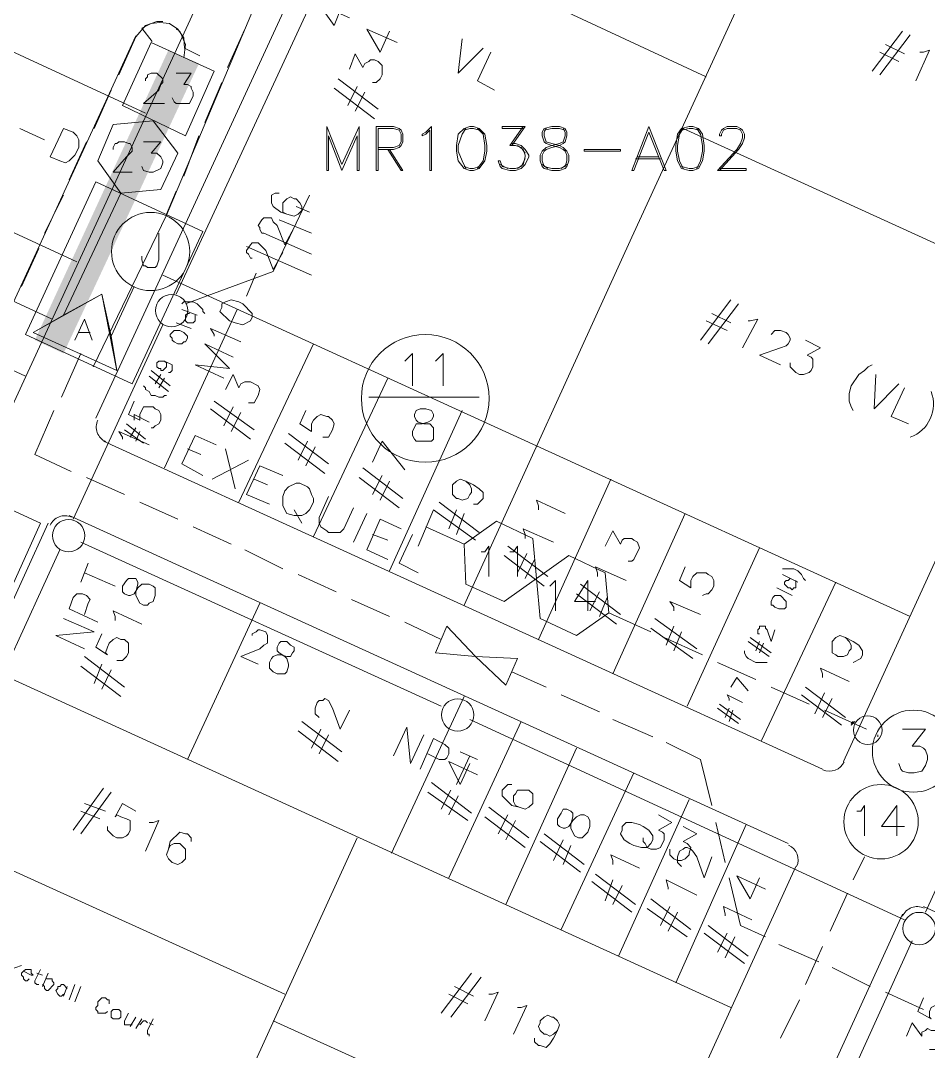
# Model space of a CAD drawing. Header units: millimetres. Extents: x 3.6 to 37.8, y 0.6 to 28.7.
# Drawn here: x 19.074 to 21.058, y 20.139 to 22.392 of the extents above; entities that cross this region are included whole.
import ezdxf

# ---------------------------------------------------------------- set-up
doc = ezdxf.new("R2010")
doc.units = ezdxf.units.MM
for name, color, linetype, true_color in [('PDF_S45$Actives-Amplifier', 92, 'Continuous', 0x00b800), ('PDF_S45$Cable-565', 23, 'Continuous', 0xdd8a6e), ('PDF_S45$LOTS', 254, 'Continuous', 0xdcdcdc), ('PDF_S45$Reverse$not$active', 61, 'Continuous', 0xdfff7f), ('PDF_S45$ROAD', 8, 'Continuous', 0x808080), ('PDF_S45$SDU', 157, 'Continuous', 0x396472), ('PDF_S45$Symbols-Ground', 12, 'Continuous', 0xb80000)]:
    doc.layers.add(name, color=color, linetype=linetype, true_color=true_color)
for name, color, linetype in [('PDF_S45$NAME-LANDMARK', 7, 'Continuous'), ('PDF_S45$NAME-ROAD', 7, 'Continuous'), ('PDF_S45$Passives-Highleg', 7, 'Continuous'), ('PDF_S45$Passives-Splt2way', 7, 'Continuous'), ('PDF_S45$Passives-TapOffs', 7, 'Continuous'), ('PDF_S45$pole', 7, 'Continuous'), ('PDF_S45$strand', 7, 'Continuous'), ('PDF_S45$Symbols-EndOfLine', 7, 'Continuous'), ('PDF_S45$Symbols-SelfTerminating', 7, 'Continuous'), ('PDF_S45$Symbols-Splice', 7, 'Continuous')]:
    doc.layers.add(name, color=color, linetype=linetype)

msp = doc.modelspace()

# ---------------------------------------------------------------- hatches: boundary and pattern name
at = {"layer": 'PDF_S45$Reverse$not$active', "transparency": 33554559}
for points in [[(19.1048, 21.694), (19.1674, 21.6648), (19.3967, 22.3278)], [(19.3967, 22.3278), (19.1674, 21.6648), (19.4634, 22.2986)]]:
    msp.add_hatch(color=256, dxfattribs=at).paths.add_polyline_path(points)

# ---------------------------------------------------------------- linework, layer by layer
at = {"layer": 'PDF_S45$Actives-Amplifier', "lineweight": 13}
for points in [[(19.8137, 22.161), (19.8137, 22.0651), (19.8095, 22.0651), (19.8095, 22.1402), (19.7762, 22.0651), (19.747, 22.1402), (19.747, 22.0651), (19.7428, 22.0651), (19.7428, 22.161), (19.7762, 22.0776)], [(19.968, 22.0651), (19.968, 22.1527), (19.9597, 22.1444), (19.9513, 22.1402), (19.9513, 22.1444), (19.9597, 22.1485), (19.9722, 22.161), (19.9722, 22.0651)], [(20.0556, 22.161), (20.0639, 22.161), (20.0764, 22.1569), (20.0889, 22.1444), (20.0931, 22.1193), (20.0931, 22.1068), (20.0889, 22.086), (20.0764, 22.0693), (20.0639, 22.0651), (20.0556, 22.0651), (20.0431, 22.0693), (20.0305, 22.086), (20.0264, 22.1068), (20.0264, 22.1193), (20.0305, 22.1444), (20.0431, 22.1569)], [(20.2349, 22.161), (20.2515, 22.161), (20.2641, 22.1569), (20.2682, 22.1485), (20.2682, 22.1402), (20.2641, 22.1277), (20.2599, 22.1235), (20.2515, 22.1193), (20.2349, 22.1152), (20.2224, 22.111), (20.2182, 22.1068), (20.214, 22.0985), (20.214, 22.086), (20.2182, 22.0735), (20.2349, 22.0693), (20.2515, 22.0693), (20.2641, 22.0735), (20.2682, 22.086), (20.2682, 22.0985), (20.2641, 22.1068), (20.2599, 22.111), (20.2515, 22.1152), (20.2349, 22.1193), (20.2224, 22.1235), (20.2182, 22.1277), (20.214, 22.1402), (20.214, 22.1485), (20.2182, 22.1569)], [(20.4475, 22.161), (20.4851, 22.0651), (20.4809, 22.0651), (20.4475, 22.1485), (20.4142, 22.0651), (20.41, 22.0651)], [(20.5351, 22.161), (20.5434, 22.161), (20.5559, 22.1569), (20.5643, 22.1444), (20.5685, 22.1193), (20.5685, 22.1068), (20.5643, 22.086), (20.5559, 22.0693), (20.5434, 22.0651), (20.5351, 22.0651), (20.5184, 22.0693), (20.5101, 22.086), (20.5059, 22.1068), (20.5059, 22.1193), (20.5101, 22.1444), (20.5184, 22.1569)], [(20.3058, 22.1068), (20.3058, 22.111), (20.385, 22.111), (20.385, 22.1068)], [(19.084, 21.7065), (19.2383, 22.0401), (19.4718, 21.9317), (19.3175, 21.5981)], [(19.2716, 21.7024), (19.3217, 21.8108), (19.2716, 21.7024), (19.2841, 21.6273), (19.1007, 21.7107), (19.1674, 21.7482), (19.2925, 22.0151), (19.1674, 21.7482), (19.2508, 21.7941)], [(19.1007, 21.7107), (19.2508, 21.7941), (19.2841, 21.6273)]]:
    msp.add_lwpolyline(points, close=True, dxfattribs=at)
for points in [[(19.8554, 22.1152), (19.8888, 22.1152), (19.9013, 22.1193), (19.9055, 22.1277), (19.9055, 22.1444), (19.9013, 22.1527), (19.8888, 22.1569), (19.8554, 22.1569), (19.8554, 22.0651), (19.8512, 22.0651), (19.8512, 22.161), (19.8888, 22.161), (19.9013, 22.1569), (19.9055, 22.1527), (19.9096, 22.1444), (19.9096, 22.1277), (19.9055, 22.1193), (19.9013, 22.1152), (19.8888, 22.111), (19.8554, 22.111)], [(20.0472, 22.0693), (20.0389, 22.086), (20.0305, 22.1068), (20.0305, 22.1193), (20.0389, 22.1444), (20.0472, 22.1569)], [(20.0431, 22.1527), (20.0556, 22.1569), (20.0639, 22.1569), (20.0764, 22.1527)], [(20.0722, 22.1569), (20.0848, 22.1444), (20.0889, 22.1193), (20.0889, 22.1068), (20.0848, 22.086), (20.0722, 22.0693)], [(20.1723, 22.1569), (20.1265, 22.1569), (20.1265, 22.161), (20.1765, 22.161), (20.1473, 22.1193)], [(20.1765, 22.1027), (20.1682, 22.1152), (20.1556, 22.1193), (20.1431, 22.1193), (20.1723, 22.161)], [(20.2599, 22.1569), (20.2641, 22.1485), (20.2641, 22.1402), (20.2599, 22.1277), (20.2515, 22.1235), (20.2349, 22.1193), (20.2224, 22.1152), (20.214, 22.1068), (20.2098, 22.0985), (20.2098, 22.086), (20.214, 22.0735), (20.2182, 22.0693), (20.2349, 22.0651), (20.2515, 22.0651), (20.2641, 22.0693), (20.2682, 22.0735), (20.2724, 22.086), (20.2724, 22.0985), (20.2682, 22.1068), (20.2599, 22.1152), (20.2515, 22.1193), (20.2349, 22.1235), (20.2224, 22.1277), (20.2182, 22.1402), (20.2182, 22.1485), (20.2224, 22.1569)], [(20.2182, 22.1527), (20.2349, 22.1569), (20.2515, 22.1569), (20.2641, 22.1527)], [(20.5226, 22.0693), (20.5142, 22.086), (20.5101, 22.1068), (20.5101, 22.1193), (20.5142, 22.1444), (20.5226, 22.1569)], [(20.5184, 22.1527), (20.5351, 22.1569), (20.5434, 22.1569), (20.5559, 22.1527)], [(20.5518, 22.1569), (20.5601, 22.1444), (20.5643, 22.1193), (20.5643, 22.1068), (20.5601, 22.086), (20.5518, 22.0693)], [(20.6018, 22.0693), (20.6602, 22.0693), (20.6602, 22.0651), (20.5976, 22.0651), (20.6393, 22.111), (20.6477, 22.1235), (20.6519, 22.136), (20.6519, 22.1444), (20.6477, 22.1527), (20.6393, 22.1569), (20.6185, 22.1569), (20.6102, 22.1527), (20.606, 22.1444), (20.606, 22.1402), (20.6018, 22.1402), (20.6018, 22.1444), (20.606, 22.1527), (20.6102, 22.1569), (20.6185, 22.161), (20.6393, 22.161), (20.6477, 22.1569), (20.6519, 22.1527), (20.656, 22.1444), (20.656, 22.136), (20.6519, 22.1235), (20.6435, 22.111), (20.6018, 22.0651)], [(19.8804, 22.111), (19.9096, 22.0651), (19.9055, 22.0651), (19.8763, 22.111)], [(20.1473, 22.1235), (20.1556, 22.1235), (20.1682, 22.1193), (20.1765, 22.111), (20.1848, 22.0985), (20.1848, 22.0943), (20.1765, 22.0776), (20.1682, 22.0693), (20.1556, 22.0651), (20.1431, 22.0651), (20.1265, 22.0693), (20.1223, 22.0735), (20.1181, 22.086), (20.1223, 22.086), (20.1265, 22.0735), (20.1431, 22.0693), (20.1556, 22.0693), (20.1682, 22.0735), (20.1765, 22.0901)], [(20.1598, 22.1193), (20.1723, 22.111), (20.1765, 22.0985), (20.1765, 22.0943), (20.1723, 22.0776), (20.1598, 22.0693)], [(20.4725, 22.0901), (20.4183, 22.0901)], [(20.4684, 22.0943), (20.4225, 22.0943)], [(20.0764, 22.0735), (20.0639, 22.0693), (20.0556, 22.0693), (20.0431, 22.0735)], [(20.1223, 22.0776), (20.139, 22.0693)], [(20.2265, 22.0693), (20.214, 22.0776)], [(20.2682, 22.0776), (20.2557, 22.0693)], [(20.5559, 22.0735), (20.5434, 22.0693), (20.5351, 22.0693), (20.5184, 22.0735)], [(19.3759, 21.9275), (19.3759, 21.8691), (19.3717, 21.8566), (19.3675, 21.8525), (19.3509, 21.8525), (19.3467, 21.8566), (19.3425, 21.8566), (19.3384, 21.8691), (19.3384, 21.8775)], [(19.1924, 21.694), (19.2133, 21.7399), (19.2299, 21.694)], [(19.2258, 21.7107), (19.2007, 21.7107)]]:
    msp.add_lwpolyline(points, dxfattribs=at)
msp.add_circle((19.3578, 21.8876), 0.0855, dxfattribs=at)
at = {"layer": 'PDF_S45$Cable-565', "lineweight": 13}
for points in [[(19.3842, 22.3904), (19.3717, 22.3904), (19.3467, 22.382), (19.3258, 22.357), (19.2883, 22.2736)], [(19.4134, 22.3737), (19.4218, 22.3695), (19.4343, 22.3403), (19.4301, 22.3112)], [(19.5635, 22.3737), (19.526, 22.2903)], [(19.5135, 22.2569), (19.476, 22.1694)], [(19.2716, 22.2403), (19.2341, 22.1569)], [(19.4634, 22.1402), (19.4301, 22.0526)], [(19.2174, 22.1277), (19.1799, 22.0443)], [(19.1674, 22.0109), (19.1257, 21.9275)], [(19.4134, 22.0193), (19.3926, 21.9692)], [(19.1132, 21.8942), (19.0757, 21.8108)], [(19.2049, 21.6648), (19.1632, 21.5689)], [(19.1841, 21.4063), (19.1048, 21.4438), (19.1465, 21.5397)], [(19.2174, 21.3938), (19.3008, 21.3563)], [(19.3342, 21.3396), (19.4176, 21.3021)], [(19.4509, 21.2854), (19.5343, 21.2478)], [(19.5635, 21.2353), (19.6469, 21.1936)], [(19.6803, 21.1811), (19.7637, 21.1436)], [(19.797, 21.1269), (19.8804, 21.0894)], [(20.36, 21.0977), (20.4517, 21.056)], [(19.9138, 21.0769), (19.993, 21.0394)], [(20.4809, 21.0435), (20.5643, 21.006)], [(20.5976, 20.9893), (20.681, 20.9518)], [(20.1473, 20.9685), (20.2224, 20.9351)], [(20.2557, 20.9184), (20.3391, 20.8809)], [(20.7144, 20.9351), (20.7978, 20.8976)], [(20.8312, 20.8851), (20.9229, 20.8434)], [(20.3683, 20.8642), (20.4559, 20.8267)], [(20.4851, 20.8142), (20.5601, 20.7767), (20.5851, 20.6766)], [(20.6143, 20.5515), (20.5935, 20.639)], [(20.8937, 20.514), (20.9187, 20.564)], [(20.6227, 20.5181), (20.6477, 20.4139), (20.7019, 20.3889)], [(20.8437, 20.4014), (20.8812, 20.4848)], [(20.7311, 20.3722), (20.8186, 20.3347)], [(20.7895, 20.2846), (20.827, 20.368)], [(20.8478, 20.3221), (20.9312, 20.2804)], [(20.9646, 20.2679), (21.048, 20.2304)], [(20.7352, 20.1679), (20.7769, 20.2513)]]:
    msp.add_lwpolyline(points, dxfattribs=at)
at = {"layer": 'PDF_S45$LOTS', "lineweight": 0}
for points in [[(23.0229, 27.5997), (20.41, 21.9192), (20.0431, 21.1144)], [(20.5726, 22.2695), (19.7595, 22.6489)], [(19.3467, 22.1902), (18.6795, 22.4988)], [(19.1966, 21.865), (18.5294, 22.1735)], [(20.5226, 22.1569), (21.3357, 21.7858)], [(19.1424, 21.7399), (18.4752, 22.0485)], [(19.084, 21.6148), (18.4168, 21.9234)], [(19.3842, 21.8358), (21.0188, 21.0894)], [(19.5468, 21.7607), (19.3884, 21.4146)], [(19.7136, 21.6857), (19.551, 21.3396)], [(19.8763, 21.6106), (19.7136, 21.2645)], [(20.0389, 21.5397), (19.8804, 21.1895)], [(20.3641, 21.3896), (20.2057, 21.0394)], [(20.5268, 21.3146), (20.3683, 20.9643)], [(20.6894, 21.2395), (20.5309, 20.8934)], [(20.8562, 21.1644), (20.6935, 20.8184)], [(19.5969, 21.1186), (19.4384, 20.7767)], [(20.6268, 20.2346), (18.9923, 20.981)], [(20.0431, 20.9143), (19.8846, 20.5723)], [(20.1682, 20.86), (20.0097, 20.5181)], [(20.2891, 20.8017), (20.1348, 20.4597)], [(20.4142, 20.7475), (20.2557, 20.4055)], [(20.5351, 20.6891), (20.3808, 20.3472)], [(19.6511, 20.2638), (18.8338, 20.6349)], [(20.6602, 20.6349), (20.5059, 20.2888)], [(19.8095, 20.6057), (16.0525, 12.3661)], [(20.4434, 19.8343), (19.6261, 20.2054)]]:
    msp.add_lwpolyline(points, dxfattribs=at)
at = {"layer": 'PDF_S45$NAME-LANDMARK', "lineweight": 0}
for points in [[(19.0506, 20.318), (19.0757, 20.3263)], [(19.0923, 20.2971), (19.0882, 20.293), (19.084, 20.293), (19.0798, 20.2971), (19.0798, 20.3013), (19.0757, 20.3055), (19.0757, 20.3096), (19.0798, 20.3138), (19.084, 20.318), (19.0965, 20.318), (19.0965, 20.3096), (19.1007, 20.3055), (19.0965, 20.3055), (19.0798, 20.3138)], [(19.1132, 20.2846), (19.109, 20.2846), (19.1048, 20.2888), (19.1048, 20.293), (19.1174, 20.318)], [(19.1215, 20.3055), (19.109, 20.3096)], [(19.1215, 20.2804), (19.134, 20.3096)], [(19.1299, 20.2971), (19.1424, 20.2971), (19.1424, 20.293), (19.1465, 20.2888), (19.1465, 20.2846), (19.134, 20.2721), (19.1299, 20.2721), (19.1257, 20.2763), (19.1257, 20.2804), (19.1215, 20.2846)], [(19.1674, 20.2638), (19.1632, 20.2596), (19.1591, 20.2596), (19.1549, 20.2638), (19.1507, 20.2721), (19.1549, 20.2763), (19.1549, 20.2804), (19.1591, 20.2804), (19.1632, 20.2846), (19.1674, 20.2846), (19.1757, 20.2763)], [(19.1799, 20.2513), (19.1924, 20.2846)], [(19.1674, 20.2596), (19.1757, 20.2804)], [(19.1924, 20.2471), (19.2049, 20.2804)], [(19.2633, 20.2262), (19.2591, 20.2221), (19.2424, 20.2221), (19.2424, 20.2262), (19.2383, 20.2304), (19.2383, 20.2346), (19.2424, 20.2387), (19.2424, 20.2471), (19.2508, 20.2554), (19.2591, 20.2554), (19.2633, 20.2513), (19.2675, 20.2513), (19.2675, 20.2429)], [(19.3175, 20.197), (19.3008, 20.197), (19.3008, 20.2054), (19.3092, 20.2221)], [(19.3133, 20.1929), (19.3258, 20.2137)], [(19.3258, 20.1887), (19.3384, 20.2096)], [(19.3342, 20.197), (19.3425, 20.2054), (19.3467, 20.2054), (19.3509, 20.2012)], [(19.355, 20.172), (19.355, 20.1762), (19.3509, 20.1762), (19.3509, 20.1845), (19.3634, 20.2096)], [(19.3634, 20.197), (19.355, 20.2012)]]:
    msp.add_lwpolyline(points, dxfattribs=at)
msp.add_lwpolyline([(19.2758, 20.2304), (19.2883, 20.2304), (19.2925, 20.2262), (19.2925, 20.2137), (19.2883, 20.2096), (19.2758, 20.2096), (19.2716, 20.2137), (19.2716, 20.2262)], close=True, dxfattribs=at)
at = {"layer": 'PDF_S45$NAME-ROAD', "lineweight": 9}
for points in [[(19.4718, 21.398), (19.4259, 21.423), (19.4551, 21.4855), (19.501, 21.4647)], [(19.4676, 21.4438), (19.4384, 21.4563)], [(19.5427, 21.3688), (19.5218, 21.4563)], [(19.4926, 21.3896), (19.5719, 21.4313)], [(19.6177, 21.3354), (19.5677, 21.3563), (19.5969, 21.4188), (19.6469, 21.398)], [(19.6136, 21.3771), (19.5844, 21.3896)], [(19.8012, 21.3271), (19.7804, 21.2812), (19.772, 21.2729), (19.747, 21.2729), (19.7428, 21.277), (19.7303, 21.2854), (19.7261, 21.2937), (19.7261, 21.3062), (19.747, 21.3521)], [(19.6886, 21.2937), (19.6719, 21.3229)], [(19.8012, 21.252), (19.8304, 21.3146)], [(19.8763, 21.2145), (19.8304, 21.2353), (19.8596, 21.3021), (19.9055, 21.2812)], [(19.8763, 21.2562), (19.8429, 21.2687)], [(19.943, 21.1853), (19.9013, 21.2061), (19.9305, 21.2687)]]:
    msp.add_lwpolyline(points, dxfattribs=at)
msp.add_lwpolyline([(19.6844, 21.3813), (19.7011, 21.3729), (19.7053, 21.3688), (19.7095, 21.3563), (19.7136, 21.3479), (19.7136, 21.3396), (19.7053, 21.3229), (19.697, 21.3146), (19.6886, 21.3104), (19.6719, 21.3104), (19.6553, 21.3146), (19.6469, 21.3312), (19.6469, 21.3521), (19.6511, 21.3646), (19.6594, 21.3729), (19.6761, 21.3813)], close=True, dxfattribs=at)
at = {"layer": 'PDF_S45$Passives-Highleg', "lineweight": 9}
msp.add_lwpolyline([(20.8895, 20.8559), (20.8937, 20.86), (20.8895, 20.8517), (20.8979, 20.86)], dxfattribs=at)
msp.add_lwpolyline([(20.9479, 20.8267), (20.9479, 20.8309)], close=True, dxfattribs=at)
msp.add_circle((20.9258, 20.841), 0.0313, dxfattribs=at)
at = {"layer": 'PDF_S45$Passives-Splt2way', "lineweight": 9}
msp.add_lwpolyline([(21.0021, 20.8434), (21.0522, 20.8434), (21.023, 20.8058), (21.0396, 20.8058), (21.048, 20.8017), (21.0522, 20.7975), (21.0563, 20.785), (21.0563, 20.7767), (21.0522, 20.7641), (21.0438, 20.7516), (21.0271, 20.7475), (21.0146, 20.7475), (21.0021, 20.7516), (20.9979, 20.7558), (20.9938, 20.7683)], dxfattribs=at)
msp.add_circle((21.0258, 20.7951), 0.0897, dxfattribs=at)
at = {"layer": 'PDF_S45$Passives-TapOffs', "lineweight": 9}
for points in [[(19.4343, 22.1402), (19.2967, 22.2069), (19.3592, 22.3445), (19.4968, 22.282)], [(19.2925, 22.0151), (19.2424, 22.086), (19.2758, 22.1652), (19.3634, 22.1735), (19.4176, 22.1027), (19.3801, 22.0234)], [(19.0548, 21.1561), (18.9172, 21.2187), (18.9797, 21.3563), (19.1174, 21.2937)], [(20.0472, 21.1603), (20.0431, 21.2478), (20.1139, 21.2979), (20.1932, 21.2604), (20.2015, 21.1728), (20.1306, 21.1227)], [(20.2098, 21.0852), (20.2015, 21.1728), (20.2724, 21.2228), (20.3516, 21.1853), (20.36, 21.0977), (20.2891, 21.0477)]]:
    msp.add_lwpolyline(points, close=True, dxfattribs=at)
for points in [[(19.3467, 22.2611), (19.3467, 22.2653), (19.3509, 22.2695), (19.3509, 22.2736), (19.3592, 22.2778), (19.3717, 22.2778), (19.3842, 22.2653), (19.3842, 22.2569), (19.3801, 22.2528), (19.3759, 22.2403), (19.3425, 22.2111), (19.3884, 22.2111)], [(19.4134, 22.2778), (19.4468, 22.2778), (19.4301, 22.2528), (19.4384, 22.2528), (19.4468, 22.2486), (19.4468, 22.2444), (19.4509, 22.2361), (19.4509, 22.2278), (19.4426, 22.2111), (19.4134, 22.2111), (19.4092, 22.2152), (19.4051, 22.2236)], [(19.2758, 22.111), (19.2758, 22.1152), (19.28, 22.1235), (19.2841, 22.1235), (19.2883, 22.1277), (19.3008, 22.1277), (19.3092, 22.1235), (19.3133, 22.1235), (19.3175, 22.1152), (19.3175, 22.1068), (19.305, 22.0943), (19.2758, 22.061), (19.3175, 22.061)], [(19.3425, 22.1277), (19.3801, 22.1277), (19.3592, 22.1027), (19.3717, 22.1027), (19.3801, 22.0943), (19.3842, 22.086), (19.3842, 22.0818), (19.3801, 22.0693), (19.3634, 22.061), (19.355, 22.061), (19.3425, 22.0651), (19.3384, 22.0735)], [(20.0806, 21.2312), (20.0889, 21.2312), (20.0973, 21.2437), (20.0973, 21.177)], [(20.1431, 21.2312), (20.1515, 21.2312), (20.1598, 21.2437), (20.1598, 21.177)], [(20.2307, 21.1561), (20.2432, 21.1686), (20.2432, 21.1019)], [(20.3308, 21.1227), (20.2849, 21.1227), (20.3141, 21.1686), (20.3141, 21.1019)], [(20.902, 20.6641), (20.9104, 20.6641), (20.9187, 20.6766), (20.9187, 20.6099)], [(21.0063, 20.6307), (20.9562, 20.6307), (20.9896, 20.6766), (20.9896, 20.6099)]]:
    msp.add_lwpolyline(points, dxfattribs=at)
msp.add_circle((20.9549, 20.6408), 0.0813, dxfattribs=at)
at = {"layer": 'PDF_S45$pole', "lineweight": 0}
for points in [[(19.6553, 21.9692), (19.6428, 21.9734), (19.6261, 21.9859), (19.6219, 21.9942), (19.6219, 22.0109), (19.6302, 22.0151), (19.6386, 22.0151)], [(19.6052, 21.9275), (19.6011, 21.9275), (19.5969, 21.9359), (19.5969, 21.94), (19.5927, 21.9442), (19.6011, 21.9567), (19.6052, 21.9609), (19.6219, 21.9609), (19.6261, 21.9525), (19.6344, 21.9442), (19.6511, 21.9025), (19.6719, 21.94)], [(19.5802, 21.8733), (19.576, 21.8733), (19.5719, 21.8817), (19.5677, 21.8858), (19.5677, 21.89), (19.576, 21.9025), (19.5802, 21.9067), (19.5927, 21.9067), (19.6094, 21.89), (19.6261, 21.8483), (19.6469, 21.8858)], [(19.5885, 21.84), (19.5677, 21.7899)], [(19.4968, 21.7024), (19.4968, 21.7065), (19.4885, 21.719), (19.5552, 21.6898)], [(19.5177, 21.6106), (19.4551, 21.6398), (19.5302, 21.6315), (19.476, 21.6857), (19.5385, 21.6565)], [(19.2216, 21.2061), (19.2049, 21.1644)], [(19.28, 21.1561), (19.2133, 21.1853)], [(19.2424, 21.0769), (19.1799, 21.1061), (19.1882, 21.1311), (19.1966, 21.1394), (19.2091, 21.1394), (19.2174, 21.1353), (19.2258, 21.1269), (19.2216, 21.1186), (19.2133, 21.0936)], [(19.2133, 21.0185), (19.1507, 21.0477), (19.2341, 21.056), (19.1674, 21.0852)], [(19.8888, 20.785), (19.918, 20.8475), (19.9263, 20.7683), (19.9555, 20.8309)], [(19.9471, 20.7558), (19.9763, 20.8225), (20.0014, 20.81), (20.0097, 20.8017), (20.0097, 20.7892), (20.0055, 20.7808), (20.0014, 20.7767), (19.9888, 20.7767), (19.9638, 20.7892)], [(20.0264, 20.7224), (20.0556, 20.785)], [(20.0722, 20.7767), (20.0347, 20.7933)], [(21.0855, 20.197), (21.098, 20.197), (21.1064, 20.2054), (21.1064, 20.2137), (21.1105, 20.2221), (21.1064, 20.2304), (21.098, 20.2387), (21.0897, 20.2429), (21.0813, 20.2429), (21.0647, 20.2346), (21.0605, 20.2262), (21.0605, 20.2137), (21.0647, 20.2096), (21.0355, 20.2262), (21.048, 20.2554)], [(21.0105, 20.172), (21.023, 20.2012), (21.0438, 20.172), (21.0438, 20.1804), (21.0522, 20.1845), (21.0563, 20.1887), (21.0647, 20.1845), (21.073, 20.1845), (21.0813, 20.1762), (21.0855, 20.1679), (21.073, 20.1428), (21.0605, 20.1428)]]:
    msp.add_lwpolyline(points, dxfattribs=at)
for points in [[(19.6469, 21.9734), (19.6469, 21.9942), (19.6553, 22.0026), (19.6636, 22.0068), (19.6719, 22.0026), (19.6761, 22.0026), (19.6844, 21.9942), (19.6886, 21.9859), (19.6886, 21.9776), (19.6803, 21.9692), (19.6719, 21.9651), (19.6553, 21.9692)], [(19.5135, 21.7649), (19.5135, 21.7732), (19.5218, 21.7774), (19.5343, 21.7816), (19.551, 21.7774), (19.5594, 21.7732), (19.5802, 21.7524), (19.5802, 21.7441), (19.576, 21.7357), (19.5594, 21.7274), (19.5427, 21.7315), (19.5302, 21.7357), (19.5093, 21.7566)]]:
    msp.add_lwpolyline(points, close=True, dxfattribs=at)
for centre in [(19.4037, 21.7584), (19.1785, 21.2663), (20.0292, 20.8743), (21.0383, 20.4073)]:
    msp.add_circle(centre, 0.0354, dxfattribs=at)
at = {"layer": 'PDF_S45$Reverse$not$active', "lineweight": 0}
for points in [[(21.8882, 27.4797), (19.8971, 23.1639), (19.3926, 21.9671), (19.232, 21.6356)], [(19.3613, 22.3466), (19.3384, 22.3758), (19.3592, 22.3862), (19.378, 22.3883), (19.3988, 22.3862), (19.4176, 22.3737), (19.4301, 22.3549), (19.4322, 22.332), (19.4655, 22.3153)], [(15.0726, 12.6267), (19.0006, 21.2124), (18.913, 21.4626), (19.3258, 22.3591)]]:
    msp.add_lwpolyline(points, dxfattribs=at)
at = {"layer": 'PDF_S45$ROAD', "lineweight": 0}
for points in [[(18.5794, 20.5098), (19.0298, 21.4939), (22.0886, 28.1344)], [(22.219, 27.9839), (19.2383, 21.5231)], [(20.8729, 20.7725), (22.0748, 23.3964)], [(19.255, 21.473), (20.827, 20.7558)], [(20.7519, 20.5932), (19.1799, 21.3104)], [(17.758, 16.1106), (18.5753, 15.7353), (20.7686, 20.5431)], [(23.3747, 19.3923), (21.048, 20.4556)], [(21.0021, 20.4389), (17.12, 11.9241)]]:
    msp.add_lwpolyline(points, dxfattribs=at)
msp.add_lwpolyline([(19.134, 21.2937), (15.2519, 12.7664, 0.415028), (15.2691, 12.7189)], format="xyb", dxfattribs=at)
for centre, start, end in [((19.2744, 21.504), 155.2423, 245.4236), ((19.1702, 21.2746), 65.4236, 155.5006), ((20.8424, 20.7868), 245.4236, 335.3961), ((20.7381, 20.5574), 335.4896, 65.4235), ((21.0342, 20.4198), 65.4235, 155.4894)]:
    msp.add_arc(centre, 0.0354, start, end, dxfattribs=at)
at = {"layer": 'PDF_S45$SDU', "lineweight": 0}
for points in [[(19.8804, 22.3695), (19.8596, 22.3237), (19.8304, 22.3737), (19.8971, 22.3445)], [(20.9354, 22.282), (21.0021, 22.3695)], [(20.9521, 22.2736), (21.0188, 22.3612)], [(20.0848, 22.332), (20.0305, 22.2778), (20.0389, 22.3528)], [(21.0063, 22.3195), (20.9646, 22.3403)], [(19.7929, 22.2861), (19.8054, 22.3195), (19.8221, 22.2903), (19.8262, 22.2986), (19.8346, 22.3028), (19.8387, 22.307), (19.8471, 22.307), (19.8554, 22.3028), (19.8638, 22.2945), (19.8638, 22.2736), (19.8596, 22.2653), (19.8512, 22.2569), (19.8429, 22.2569)], [(20.1098, 22.2403), (20.0722, 22.2611), (20.1014, 22.3237)], [(20.9938, 22.3028), (20.9521, 22.3237)], [(21.0396, 22.3237), (21.048, 22.3237), (21.0605, 22.3278), (21.0313, 22.2611)], [(19.8554, 22.1986), (19.7678, 22.2653)], [(19.8095, 22.2486), (19.7887, 22.2069)], [(19.8471, 22.1777), (19.7595, 22.2444)], [(19.8262, 22.2361), (19.8054, 22.1944)], [(19.1257, 22.1318), (19.0715, 22.1569)], [(19.4259, 21.7732), (19.4301, 21.7774), (19.4509, 21.7774), (19.4593, 21.7732), (19.4718, 21.7607), (19.4718, 21.7566), (19.476, 21.7524)], [(20.5601, 21.694), (20.6268, 21.7816)], [(20.5768, 21.6857), (20.6435, 21.7732)], [(19.4593, 21.7482), (19.4259, 21.7607)], [(19.4551, 21.7482), (19.4551, 21.7357), (19.4509, 21.7315), (19.4384, 21.7315), (19.4343, 21.7357), (19.4343, 21.7482), (19.4384, 21.7524), (19.4426, 21.7524)], [(20.6268, 21.7315), (20.5851, 21.7524)], [(19.4468, 21.719), (19.4134, 21.7315)], [(20.6185, 21.7149), (20.5726, 21.7357)], [(20.6644, 21.7357), (20.6685, 21.7357), (20.6852, 21.7399), (20.6519, 21.6773)], [(20.7144, 21.7065), (20.7227, 21.7149), (20.7352, 21.7149), (20.7478, 21.7107), (20.7519, 21.7065), (20.7561, 21.6982), (20.7561, 21.694), (20.7519, 21.6857), (20.7478, 21.6815), (20.7352, 21.6773), (20.6894, 21.6607), (20.7352, 21.6398)], [(20.7895, 21.694), (20.8228, 21.6773), (20.7936, 21.6607), (20.802, 21.6565), (20.8061, 21.6523), (20.8061, 21.6356), (20.802, 21.6273), (20.7978, 21.6231), (20.7853, 21.619), (20.7769, 21.619), (20.7686, 21.6231), (20.7561, 21.6356), (20.7561, 21.644)], [(19.3884, 21.6481), (19.4051, 21.6398), (19.4051, 21.6273), (19.4009, 21.6231), (19.3967, 21.6231)], [(20.8937, 21.5397), (20.8895, 21.5481), (20.8854, 21.5606), (20.8854, 21.5773), (20.8895, 21.5939), (20.9062, 21.619), (20.9187, 21.6273), (20.9271, 21.6356), (20.9354, 21.6398)], [(19.3967, 21.5814), (19.355, 21.6148)], [(19.4009, 21.5939), (19.3592, 21.6273)], [(19.3801, 21.619), (19.3675, 21.5981)], [(19.5218, 21.5856), (19.5385, 21.619), (19.551, 21.5898), (19.5552, 21.5981), (19.5635, 21.6023), (19.576, 21.6023), (19.5927, 21.5939), (19.5969, 21.5856), (19.5927, 21.5731), (19.5844, 21.5564), (19.5719, 21.5564)], [(20.9938, 21.5981), (20.9396, 21.5439), (20.9437, 21.619)], [(19.3926, 21.5731), (19.3884, 21.5731), (19.3842, 21.5689), (19.3759, 21.5689), (19.3675, 21.5731), (19.3592, 21.5731), (19.355, 21.5814), (19.3467, 21.5856), (19.3467, 21.5898), (19.3425, 21.5939)], [(19.3884, 21.6106), (19.3759, 21.5898)], [(21.0146, 21.5105), (20.9771, 21.5272), (21.0063, 21.5898)], [(19.5844, 21.498), (19.4968, 21.5606)], [(19.5385, 21.5481), (19.5177, 21.5064)], [(19.3217, 21.5189), (19.3217, 21.5314), (19.355, 21.5147)], [(19.576, 21.4772), (19.4885, 21.5439)], [(19.5552, 21.5356), (19.5343, 21.4939)], [(19.7345, 21.4814), (19.747, 21.4814), (19.7553, 21.498), (19.7595, 21.5105), (19.7553, 21.5189), (19.747, 21.5272), (19.7428, 21.5272), (19.7303, 21.5314), (19.722, 21.5272), (19.7136, 21.5189), (19.7095, 21.5105), (19.7095, 21.4939), (19.6844, 21.5105), (19.697, 21.5397)], [(19.3467, 21.4772), (19.305, 21.5105)], [(19.3258, 21.5022), (19.3133, 21.4814)], [(19.3425, 21.4688), (19.3008, 21.498)], [(19.3342, 21.4939), (19.3258, 21.473)], [(19.747, 21.423), (19.6594, 21.4897)], [(19.7387, 21.4021), (19.6511, 21.4688)], [(19.7011, 21.473), (19.6803, 21.4313)], [(19.7178, 21.4605), (19.697, 21.4188)], [(19.8429, 21.4271), (19.8638, 21.473), (19.9138, 21.4105)], [(19.9096, 21.3479), (19.8221, 21.4146)], [(19.9013, 21.3271), (19.8137, 21.3938)], [(19.8638, 21.398), (19.8429, 21.3563)], [(19.8804, 21.3854), (19.8596, 21.3437)], [(20.0472, 21.3854), (20.0639, 21.3771), (20.0764, 21.3688), (20.0848, 21.3604), (20.0848, 21.3479), (20.0722, 21.3354), (20.0639, 21.3354)], [(20.2057, 21.3229), (20.2057, 21.3312), (20.2015, 21.3437), (20.2641, 21.3146)], [(20.0681, 21.2562), (19.9763, 21.3229)], [(20.0764, 21.2729), (19.9888, 21.3396)], [(20.0264, 21.3229), (20.0097, 21.2812)], [(20.0431, 21.3146), (20.0264, 21.2687)], [(20.1765, 21.2604), (20.1765, 21.2687), (20.1723, 21.2812), (20.239, 21.252)], [(20.3516, 21.2437), (20.3683, 21.277), (20.385, 21.2478), (20.3892, 21.2562), (20.3933, 21.2604), (20.41, 21.2604), (20.4142, 21.2562), (20.4225, 21.252), (20.4267, 21.2395), (20.4142, 21.2145), (20.41, 21.2103), (20.4017, 21.2103)], [(20.2265, 21.177), (20.139, 21.2437)], [(20.2182, 21.1561), (20.1306, 21.2228)], [(20.1807, 21.227), (20.1598, 21.1853)], [(20.1973, 21.2145), (20.1765, 21.1728)], [(20.3349, 21.177), (20.3349, 21.1853), (20.3308, 21.1978), (20.3975, 21.1686)], [(20.5643, 21.1353), (20.5726, 21.1394), (20.5768, 21.1394), (20.5851, 21.1478), (20.5893, 21.1561), (20.5893, 21.1686), (20.5851, 21.177), (20.5768, 21.1811), (20.5726, 21.1853), (20.5518, 21.1853), (20.5434, 21.177), (20.5393, 21.1686), (20.5393, 21.1519), (20.5142, 21.1686), (20.5268, 21.1978)], [(20.7394, 21.1936), (20.7644, 21.1936), (20.7728, 21.1895), (20.7811, 21.1811), (20.7853, 21.1728), (20.7895, 21.1686)], [(20.7728, 21.1644), (20.7394, 21.1811)], [(20.7686, 21.1686), (20.7686, 21.1519), (20.7644, 21.1519), (20.7603, 21.1478), (20.7561, 21.1519), (20.7519, 21.1519), (20.7436, 21.1603), (20.7436, 21.1644), (20.7478, 21.1686), (20.7519, 21.1686), (20.7561, 21.1728)], [(20.385, 21.0936), (20.2974, 21.1603)], [(20.3391, 21.1436), (20.3183, 21.1019)], [(20.7603, 21.1353), (20.7269, 21.1519)], [(20.3766, 21.0727), (20.2891, 21.1394)], [(20.3558, 21.1311), (20.3391, 21.0894)], [(20.5017, 21.1019), (20.5017, 21.1102), (20.4934, 21.1227), (20.5601, 21.0936)], [(19.28, 21.0811), (19.28, 21.0894), (19.2758, 21.1019), (19.3384, 21.0727)], [(20.5518, 21.0185), (20.46, 21.0852)], [(19.2841, 20.9935), (19.2967, 20.9935), (19.305, 21.0018), (19.3092, 21.0102), (19.3092, 21.031), (19.3008, 21.0394), (19.2925, 21.0394), (19.2841, 21.0435), (19.2758, 21.0394), (19.2675, 21.031), (19.2633, 21.0227), (19.2591, 21.0102), (19.2633, 21.006), (19.2383, 21.0227), (19.2508, 21.0519)], [(20.5434, 20.9977), (20.4517, 21.0644)], [(20.5017, 21.0685), (20.4851, 21.0268)], [(20.5184, 21.056), (20.5017, 21.0143)], [(20.6894, 21.0519), (20.6852, 21.0519), (20.6852, 21.0602), (20.6894, 21.0644), (20.6894, 21.0685), (20.7019, 21.0685), (20.7019, 21.0644), (20.7061, 21.0602), (20.7144, 21.0352), (20.7227, 21.0602)], [(20.7102, 21.0018), (20.6644, 21.0352)], [(20.7144, 21.0102), (20.6685, 21.0435)], [(20.6894, 21.0352), (20.681, 21.0143)], [(20.6977, 21.031), (20.6894, 21.0102)], [(20.877, 21.0435), (20.8937, 21.0352), (20.9062, 21.0268), (20.9145, 21.0143), (20.9145, 21.006), (20.9104, 20.9977), (20.8937, 20.9893)], [(20.7061, 20.9893), (20.681, 20.9893), (20.6644, 20.9977), (20.6602, 21.0018), (20.656, 21.0102), (20.656, 21.0143)], [(19.3008, 20.9351), (19.2133, 21.0018)], [(19.2508, 20.9851), (19.2341, 20.9434)], [(19.2925, 20.9143), (19.2049, 20.981)], [(19.2716, 20.9726), (19.2508, 20.9309)], [(20.827, 20.956), (20.827, 20.9643), (20.8228, 20.9768), (20.8854, 20.9476)], [(20.6268, 20.9351), (20.6393, 20.956), (20.6644, 20.9268)], [(20.6227, 20.9059), (20.6227, 20.9101), (20.6185, 20.9184), (20.6519, 20.9017)], [(20.8687, 20.8517), (20.7811, 20.9184)], [(20.877, 20.8684), (20.7895, 20.9351)], [(20.8312, 20.9226), (20.8103, 20.8767)], [(19.7261, 20.8684), (19.7178, 20.8767), (19.7178, 20.8892), (19.722, 20.9017), (19.7261, 20.9059), (19.7345, 20.9059), (19.7387, 20.9101), (19.747, 20.9059), (19.7553, 20.8892), (19.772, 20.8434), (19.7929, 20.8851)], [(20.6477, 20.8642), (20.6018, 20.8976)], [(20.8478, 20.9101), (20.827, 20.8684)], [(20.6435, 20.8559), (20.5976, 20.8892)], [(20.6227, 20.8892), (20.6143, 20.8684)], [(20.631, 20.8851), (20.6227, 20.86)], [(19.7762, 20.7933), (19.6886, 20.86)], [(19.7678, 20.7725), (19.6803, 20.8392)], [(19.7303, 20.8434), (19.7095, 20.8017)], [(19.747, 20.8309), (19.7261, 20.7892)], [(20.0556, 20.7683), (20.0347, 20.7224), (20.0097, 20.7725), (20.0722, 20.7433)], [(19.1882, 20.6224), (19.255, 20.7141)], [(20.0597, 20.6599), (19.9722, 20.7266)], [(20.164, 20.6724), (20.1473, 20.6766), (20.1265, 20.6974), (20.1265, 20.7099), (20.139, 20.7224), (20.1473, 20.7224)], [(19.2049, 20.614), (19.2716, 20.7058)], [(20.0514, 20.6432), (19.9638, 20.7058)], [(20.0139, 20.7099), (19.993, 20.6682)], [(20.0305, 20.6974), (20.0097, 20.6557)], [(19.2591, 20.6641), (19.2133, 20.6807)], [(19.2633, 20.6307), (19.2633, 20.6224), (19.2758, 20.6099), (19.2841, 20.6057), (19.2967, 20.6057), (19.305, 20.6099), (19.3092, 20.614), (19.3133, 20.6224), (19.3133, 20.6432), (19.305, 20.6474), (19.2925, 20.6516), (19.2841, 20.6557), (19.28, 20.6516), (19.2967, 20.6807), (19.3258, 20.6641)], [(20.1848, 20.6057), (20.0973, 20.6724)], [(19.2466, 20.6474), (19.2049, 20.6641)], [(20.1765, 20.5848), (20.0889, 20.6516)], [(20.139, 20.6557), (20.1181, 20.614)], [(19.355, 20.639), (19.3634, 20.639), (19.3759, 20.6432), (19.3467, 20.5765)], [(20.1556, 20.6432), (20.1348, 20.6015)], [(19.3967, 20.5807), (19.4009, 20.5973), (19.4218, 20.6182), (19.4343, 20.614), (19.4384, 20.614), (19.4468, 20.6057), (19.4468, 20.5973)], [(20.3058, 20.5473), (20.2182, 20.614)], [(20.2599, 20.6015), (20.239, 20.5557)], [(20.2974, 20.5306), (20.2098, 20.5973)], [(20.2766, 20.589), (20.2599, 20.5473)], [(20.5184, 20.5431), (20.5101, 20.5515), (20.5101, 20.564), (20.5142, 20.5765), (20.5226, 20.5807), (20.5268, 20.5848), (20.5309, 20.5848), (20.5393, 20.5807), (20.5434, 20.5765), (20.5518, 20.564), (20.5685, 20.5181), (20.5851, 20.564)], [(20.3683, 20.5473), (20.3683, 20.5557), (20.3641, 20.5682), (20.4267, 20.539)], [(20.41, 20.4431), (20.3224, 20.5098)], [(20.4183, 20.4597), (20.3308, 20.5265)], [(20.3683, 20.514), (20.3516, 20.4681)], [(20.4892, 20.4931), (20.4892, 20.4973), (20.4851, 20.514), (20.5518, 20.4806)], [(20.6894, 20.5181), (20.6685, 20.4723), (20.6393, 20.5223), (20.7019, 20.4931)], [(20.3892, 20.5014), (20.3683, 20.4597)], [(20.5393, 20.4055), (20.4517, 20.4723)], [(20.5309, 20.3889), (20.4434, 20.4514)], [(20.4934, 20.4556), (20.4725, 20.4139)], [(20.5101, 20.4431), (20.4892, 20.4014)], [(20.6143, 20.4347), (20.6143, 20.4389), (20.6102, 20.4556), (20.6727, 20.4264)], [(20.656, 20.3305), (20.5685, 20.3972)], [(20.6644, 20.3472), (20.5768, 20.4139)], [(20.6185, 20.3972), (20.5976, 20.3555)], [(20.6352, 20.3889), (20.6143, 20.343)], [(19.993, 20.2221), (20.0597, 20.3096)], [(20.0139, 20.2137), (20.0806, 20.3013)], [(20.0514, 20.2429), (20.0097, 20.2638)], [(20.0639, 20.2596), (20.0222, 20.2804)], [(20.0973, 20.2638), (20.1056, 20.2638), (20.1181, 20.2679), (20.0889, 20.2054)], [(20.1598, 20.2346), (20.1682, 20.2346), (20.1807, 20.2387), (20.1515, 20.1762)], [(20.2474, 20.1845), (20.239, 20.1679), (20.2307, 20.1553), (20.2224, 20.147), (20.2098, 20.1512), (20.2057, 20.1512), (20.1973, 20.1595), (20.1973, 20.1679)]]:
    msp.add_lwpolyline(points, dxfattribs=at)
for points in [[(19.1674, 22.1569), (19.1882, 22.1485), (19.1966, 22.1402), (19.2007, 22.1318), (19.2007, 22.1152), (19.1924, 22.0985), (19.1799, 22.086), (19.1716, 22.0818), (19.1591, 22.086), (19.1382, 22.0943)], [(19.4009, 21.7065), (19.4092, 21.7149), (19.4218, 21.7149), (19.4301, 21.7107), (19.4384, 21.7024), (19.4384, 21.6982), (19.4343, 21.6898), (19.4301, 21.6898), (19.4259, 21.6857), (19.4176, 21.6857), (19.4092, 21.6898), (19.4051, 21.694), (19.4051, 21.6982), (19.4009, 21.7024)], [(19.3926, 21.644), (19.3926, 21.6356), (19.3842, 21.6273), (19.3801, 21.6273), (19.3801, 21.6315), (19.3759, 21.6315), (19.3717, 21.6356), (19.3717, 21.644), (19.3759, 21.6481), (19.3884, 21.6481)], [(20.0556, 21.3771), (20.0597, 21.3688), (20.0597, 21.3604), (20.0556, 21.3563), (20.0514, 21.3479), (20.0389, 21.3437), (20.0305, 21.3479), (20.0264, 21.3479), (20.018, 21.3563), (20.018, 21.3771), (20.0264, 21.3854), (20.0347, 21.3896), (20.0472, 21.3854)], [(19.2967, 21.1561), (19.305, 21.1686), (19.3092, 21.1728), (19.3258, 21.1728), (19.33, 21.1644), (19.33, 21.1603), (19.3258, 21.1436), (19.3258, 21.1353), (19.3342, 21.1186), (19.3425, 21.1144), (19.3509, 21.1144), (19.355, 21.1186), (19.3634, 21.1227), (19.3675, 21.1353), (19.3675, 21.1519), (19.3634, 21.1561), (19.355, 21.1603), (19.3384, 21.1603), (19.33, 21.1519), (19.3217, 21.1394), (19.3133, 21.1353), (19.3092, 21.1353), (19.3008, 21.1394), (19.2967, 21.1436)], [(20.7144, 21.1227), (20.7186, 21.1311), (20.7227, 21.1353), (20.7352, 21.1353), (20.7478, 21.1227), (20.7478, 21.1102), (20.7436, 21.1061), (20.7311, 21.1061), (20.7227, 21.1102), (20.7186, 21.1144), (20.7144, 21.1144)], [(20.8854, 21.0352), (20.8895, 21.0268), (20.8895, 21.0185), (20.8854, 21.0143), (20.8812, 21.006), (20.8729, 21.0018), (20.8603, 21.0018), (20.8562, 21.006), (20.8478, 21.0102), (20.8478, 21.0352), (20.8562, 21.0435), (20.8645, 21.0477), (20.877, 21.0435)], [(20.1556, 20.6766), (20.1515, 20.6849), (20.1515, 20.6974), (20.1556, 20.7016), (20.1598, 20.7099), (20.1848, 20.7099), (20.1932, 20.7016), (20.1932, 20.6807), (20.1848, 20.6724), (20.1765, 20.6682), (20.164, 20.6724)], [(20.2474, 20.6474), (20.2557, 20.6599), (20.2599, 20.6682), (20.2682, 20.6682), (20.2766, 20.6641), (20.2807, 20.6599), (20.2807, 20.6516), (20.2766, 20.6349), (20.2766, 20.6265), (20.2849, 20.6099), (20.2932, 20.6057), (20.3016, 20.6057), (20.3141, 20.6182), (20.3183, 20.6307), (20.3183, 20.6432), (20.3141, 20.6516), (20.3058, 20.6557), (20.2974, 20.6557), (20.2891, 20.6516), (20.2807, 20.6432), (20.2724, 20.6307), (20.2641, 20.6265), (20.2599, 20.6265), (20.2515, 20.6307), (20.2474, 20.6349)], [(20.3892, 20.6224), (20.3892, 20.6307), (20.3975, 20.639), (20.41, 20.639), (20.4267, 20.6349), (20.435, 20.6307), (20.4475, 20.6224), (20.4559, 20.6099), (20.4559, 20.6015), (20.4517, 20.5932), (20.4434, 20.5848), (20.4308, 20.5848), (20.4142, 20.589), (20.4058, 20.5932), (20.3933, 20.6015), (20.385, 20.614)], [(19.4009, 20.589), (19.4092, 20.5932), (19.4218, 20.5932), (19.4343, 20.5807), (19.4343, 20.5598), (19.4259, 20.5515), (19.4176, 20.5473), (19.4051, 20.5515), (19.3967, 20.5598), (19.3926, 20.5682), (19.3967, 20.5807)], [(20.239, 20.1762), (20.2307, 20.172), (20.2224, 20.1762), (20.2182, 20.1762), (20.2098, 20.1845), (20.2057, 20.1929), (20.2098, 20.2012), (20.2098, 20.2054), (20.2182, 20.2137), (20.2265, 20.2179), (20.2349, 20.2137), (20.239, 20.2137), (20.2474, 20.2054), (20.2515, 20.197), (20.2474, 20.1845)]]:
    msp.add_lwpolyline(points, close=True, dxfattribs=at)
msp.add_arc((20.9917, 21.5543), 0.0778, 290.3764, 20.3764, dxfattribs=at)
at = {"layer": 'PDF_S45$strand', "color": 254, "lineweight": 0, "true_color": 0xdcdcdc}
for points in [[(20.0431, 23.1535), (19.4134, 21.7941)], [(19.3842, 21.7274), (19.1882, 21.3021)], [(21.5942, 21.6315), (21.0522, 20.4431)], [(19.1591, 21.2353), (18.7337, 20.3055)], [(19.993, 20.8934), (19.2049, 21.252)], [(21.0063, 20.4264), (20.0556, 20.8642)], [(21.023, 20.3805), (20.5768, 19.3964)]]:
    msp.add_lwpolyline(points, dxfattribs=at)
at = {"layer": 'PDF_S45$strand', "lineweight": 0}
for points in [[(19.7762, 22.4237), (19.7595, 22.382), (19.7261, 22.4279), (19.7929, 22.3987)], [(19.3592, 21.5022), (19.3634, 21.5022), (19.3675, 21.5064), (19.3759, 21.5105), (19.3801, 21.5189), (19.3801, 21.5314), (19.3759, 21.5397), (19.3675, 21.5439), (19.3634, 21.5481), (19.3425, 21.5481), (19.3342, 21.5314), (19.3342, 21.5189), (19.3092, 21.5314), (19.3217, 21.5606)], [(19.2967, 21.4772), (19.2967, 21.4814), (19.2883, 21.4939), (19.355, 21.4647)], [(19.5802, 21.0477), (19.5802, 21.0519), (19.5885, 21.056), (19.5927, 21.0602), (19.5969, 21.0602), (19.6094, 21.056), (19.6136, 21.0477), (19.6136, 21.031), (19.6052, 21.0268), (19.5969, 21.0185), (19.5552, 21.0018), (19.5927, 20.9851)], [(20.4684, 20.6557), (20.4976, 20.639), (20.4684, 20.6224), (20.4767, 20.6182), (20.4809, 20.614), (20.4809, 20.6015), (20.4725, 20.5848), (20.4642, 20.5807), (20.4517, 20.5807), (20.4434, 20.5848), (20.4392, 20.5932), (20.435, 20.5973), (20.435, 20.6057)], [(20.5226, 20.6307), (20.5518, 20.614), (20.5226, 20.5973), (20.5309, 20.5932), (20.5393, 20.5848), (20.5351, 20.5723), (20.5351, 20.5682), (20.5268, 20.5598), (20.5184, 20.5557), (20.5101, 20.5557), (20.5017, 20.5598), (20.4934, 20.5682), (20.4934, 20.5807)]]:
    msp.add_lwpolyline(points, dxfattribs=at)
msp.add_lwpolyline([(19.6553, 21.0352), (19.6636, 21.0268), (19.6719, 21.0227), (19.6719, 21.0143), (19.6678, 21.0102), (19.6636, 21.0018), (19.6553, 21.0018), (19.6428, 21.006), (19.6344, 21.006), (19.6261, 21.0018), (19.6219, 20.9977), (19.6177, 20.9893), (19.6177, 20.9768), (19.6261, 20.9685), (19.6344, 20.9643), (19.6511, 20.9643), (19.6553, 20.9685), (19.6594, 20.981), (19.6594, 20.9851), (19.6553, 20.9977), (19.6511, 21.0018), (19.6386, 21.0102), (19.6344, 21.0143), (19.6344, 21.0227), (19.6386, 21.031), (19.6428, 21.0352)], close=True, dxfattribs=at)
at = {"layer": 'PDF_S45$Symbols-EndOfLine', "lineweight": 9}
for points in [[(19.9138, 21.6481), (19.9305, 21.6648), (19.9305, 21.5939)], [(19.9805, 21.6481), (19.9972, 21.6648), (19.9972, 21.5939)]]:
    msp.add_lwpolyline(points, dxfattribs=at)
at = {"layer": 'PDF_S45$Symbols-EndOfLine', "color": 15, "lineweight": 0, "true_color": 0x954a4a}
msp.add_lwpolyline([(20.0764, 21.5689), (19.8346, 21.5689)], dxfattribs=at)
at = {"layer": 'PDF_S45$Symbols-EndOfLine', "lineweight": 9}
msp.add_lwpolyline([(19.9471, 21.5439), (19.9597, 21.5439), (19.9722, 21.5397), (19.9763, 21.5314), (19.9763, 21.5272), (19.9722, 21.5189), (19.9638, 21.5147), (19.9513, 21.5105), (19.9388, 21.5105), (19.9305, 21.4939), (19.9305, 21.4855), (19.9346, 21.4772), (19.9388, 21.473), (19.9722, 21.473), (19.9763, 21.4772), (19.9763, 21.5022), (19.968, 21.5105), (19.9555, 21.5105), (19.943, 21.5147), (19.9388, 21.5189), (19.9346, 21.5272), (19.9346, 21.5314), (19.9388, 21.5397)], close=True, dxfattribs=at)
at = {"layer": 'PDF_S45$Symbols-EndOfLine', "color": 15, "lineweight": 0, "true_color": 0x954a4a}
msp.add_circle((19.9583, 21.5665), 0.1397, dxfattribs=at)
at = {"layer": 'PDF_S45$Symbols-Ground', "lineweight": 0}
for points in [[(19.7053, 22.0109), (19.6261, 21.8441), (19.4343, 21.7732)], [(19.6761, 21.9859), (19.7053, 21.9734)], [(19.6386, 21.9567), (19.7095, 21.9275)], [(19.6052, 21.9275), (19.7095, 21.8817)], [(19.5677, 21.8983), (19.7095, 21.8358)]]:
    msp.add_lwpolyline(points, dxfattribs=at)
at = {"layer": 'PDF_S45$Symbols-SelfTerminating', "lineweight": 9}
for points in [[(19.943, 21.2437), (19.9763, 21.3229)], [(19.9597, 21.2854), (20.0431, 21.2478)]]:
    msp.add_lwpolyline(points, dxfattribs=at)
at = {"layer": 'PDF_S45$Symbols-Splice', "lineweight": 9}
msp.add_lwpolyline([(20.0681, 21.0018), (20.1348, 20.9393), (20.1598, 20.9977), (20.0681, 21.0018), (19.9805, 21.0102), (20.0055, 21.0685)], close=True, dxfattribs=at)

doc.saveas('drawing.dxf')
